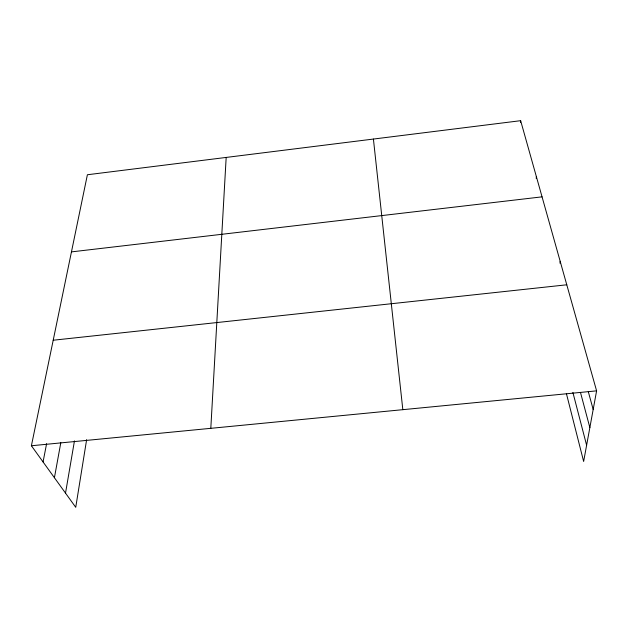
<?xml version="1.0" encoding="UTF-8"?>
<svg xmlns="http://www.w3.org/2000/svg" width="628" height="628" viewBox="0 0 628 628"><rect width="100%" height="100%" fill="white"/><g stroke="black" fill="none" stroke-linecap="round" stroke-linejoin="round"><path stroke-width="0.94" d="M520.549 122.601L520.643 120.686L87.394 174.749L31.4 445.754L75.737 507.314L86.633 439.663M210.804 428.327L226.174 157.432M536.226 178.493L536.359 176.578M559.972 263.179L560.176 261.303M65.516 493.121L74.457 440.911M54.424 477.712L60.814 442.646M520.643 120.686L596.6 390.851L583.64 461.462L566.409 393.607M43.057 461.941L46.605 443.658M71.459 251.883L542.058 196.847M53.207 340.227L566.786 284.79M31.4 445.754L596.6 390.851M588.295 391.644L593.177 409.495M580.476 392.429L589.857 427.613M572.885 392.421L586.615 445.252M373.417 139.063L402.831 409.676"/></g></svg>
